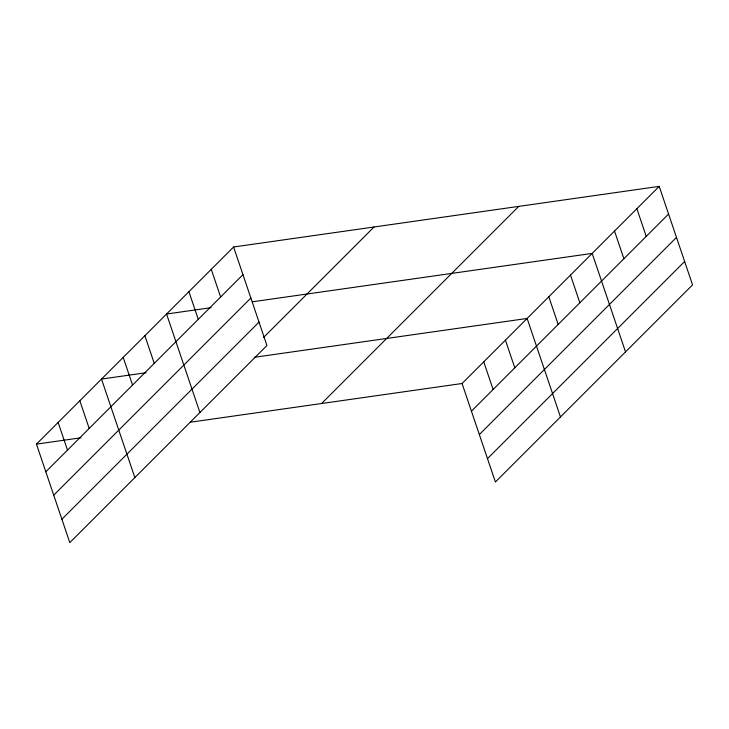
<?xml version="1.0" encoding="UTF-8"?>
<svg xmlns="http://www.w3.org/2000/svg" width="729" height="729" viewBox="0 0 729 729"><rect width="100%" height="100%" fill="white"/><g stroke="black" fill="none" stroke-linecap="round" stroke-linejoin="round"><path stroke-width="1.09" d="M233.599 246.994L266.932 345.491L69.793 542.622L36.45 444.125L233.599 246.994L659.207 186.378L692.55 284.875L495.401 482.006L462.068 383.509L659.207 186.378M45.818 471.8L242.967 274.66M53.727 495.173L250.876 298.033M61.874 519.248L259.023 322.118M263.643 337.381L374.05 226.992M321.607 403.511L518.756 206.38M471.426 411.183L668.575 214.044M479.345 434.557L676.485 237.417M487.491 458.632L684.64 261.501M211.155 307.665L166.567 314.017L199.91 412.514M252.398 301.797L592.185 253.4L625.518 351.897M146.101 372.719L101.504 379.071L134.847 477.568M254.303 357.31L527.122 318.455L560.464 416.952M36.45 444.125L81.037 437.774M190.36 422.209L462.068 383.509M636.864 208.713L646.231 236.387M614.52 231.057L623.887 258.731M570.497 275.088L579.856 302.754M548.809 296.767L558.177 324.441M505.434 340.142L514.802 367.808M483.746 361.83L493.114 389.496M211.255 269.329L220.623 297.004M188.911 291.673L198.279 319.348M144.88 335.704L154.247 363.37M123.192 357.392L132.56 385.058M79.825 400.759L89.184 428.424M58.138 422.446L67.505 450.112"/></g></svg>
